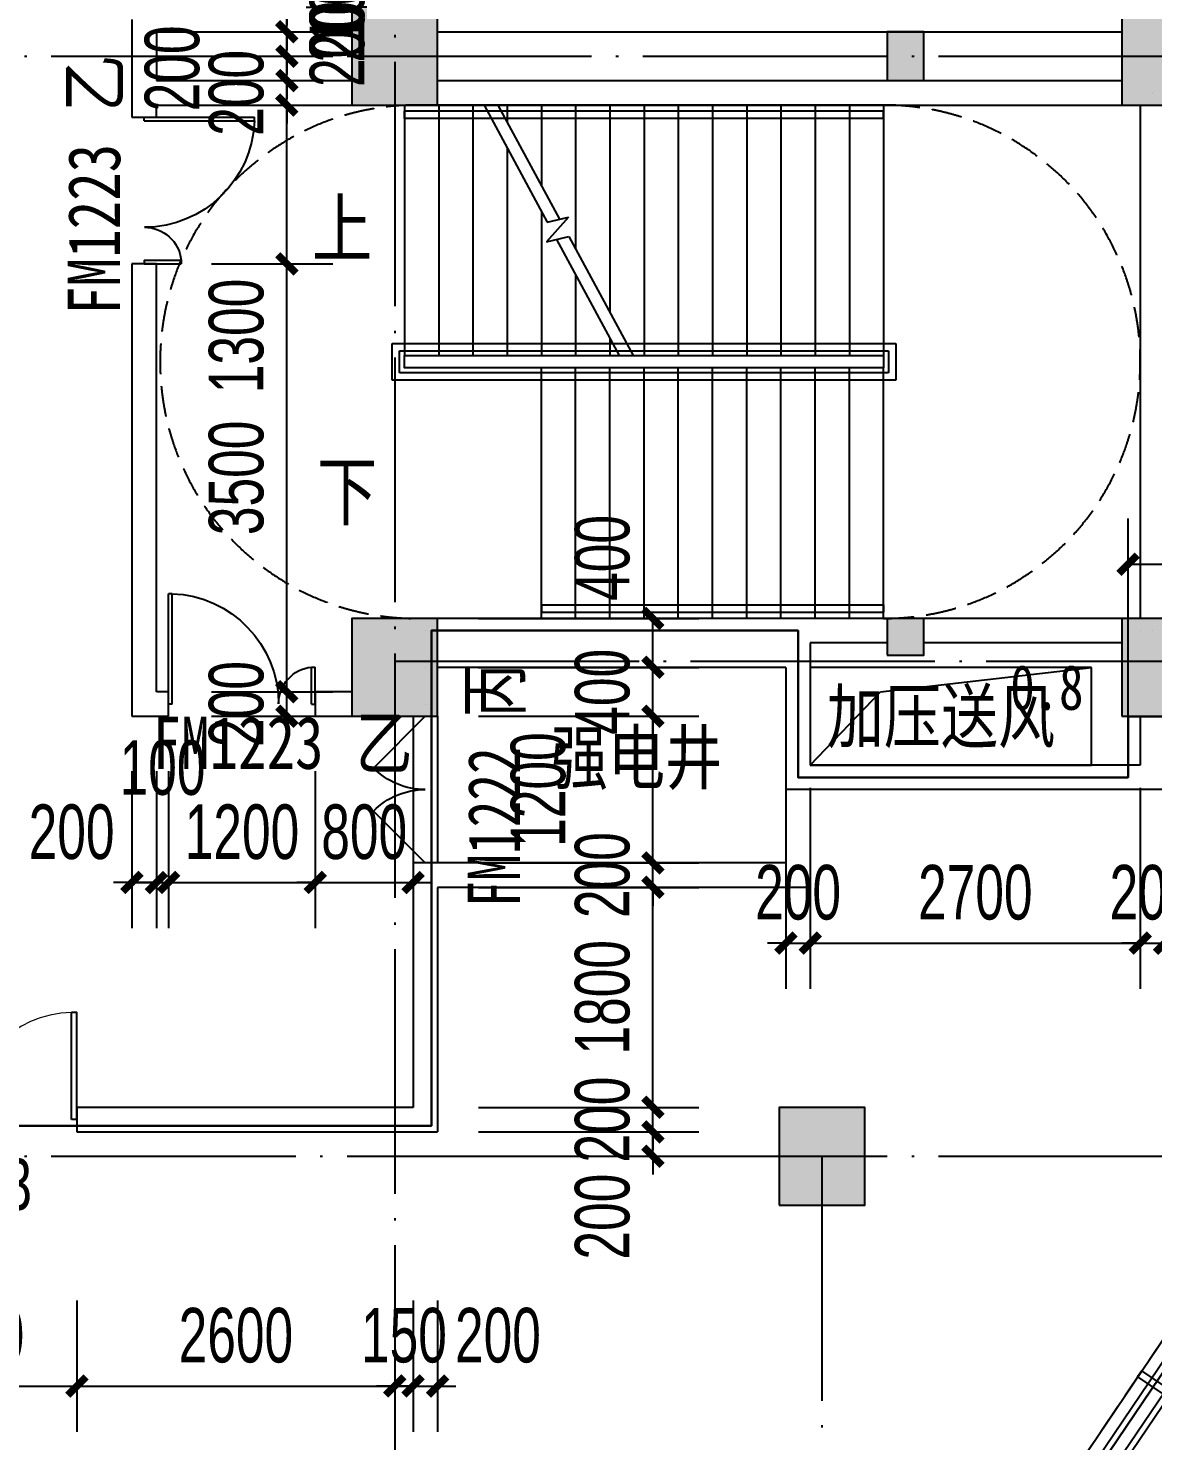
# Model space of a CAD drawing. Extents: x -409435 to 356702, y -107829 to 330904.
# Drawn here: x 106601 to 115802, y 94472 to 106029 of the extents above; entities that cross this region are included whole.
import ezdxf
from ezdxf.xclip import XClip

# ---------------------------------------------------------------- set-up
doc = ezdxf.new("R2010")
doc.units = 0
doc.header["$LTSCALE"] = 1000
doc.header["$MEASUREMENT"] = 0
doc.header["$XCLIPFRAME"] = 0
for name, pattern in [('104-14# 核心筒$0$DASH', [0.35, 0.25, -0.1]), ('104-14# 核心筒$0$DOTE', [2.42, 2, -0.2, 0.02, -0.2]), ('X-104 14#平面$0$$0$DASH', [0.35, 0.25, -0.1])]:
    doc.linetypes.add(name, pattern=pattern)
for name, color, linetype in [('01-标注_尺寸', 124, 'Continuous'), ('104-14# 核心筒$0$01-标注_符号', 200, 'Continuous'), ('104-14# 核心筒$0$02-TEXT_标注', 130, 'Continuous'), ('104-14# 核心筒$0$A-E_栏杆', 232, 'Continuous'), ('104-14# 核心筒$0$A-E_电梯', 171, 'Continuous'), ('104-14# 核心筒$0$A_AXIS-轴线', 36, '104-14# 核心筒$0$DOTE'), ('104-14# 核心筒$0$A_STR-砌块墙', 121, 'Continuous'), ('104-14# 核心筒$0$A_STR-砼柱', 51, 'Continuous'), ('104-14# 核心筒$0$DOOR_FIRE', 220, 'Continuous'), ('104-14# 核心筒$0$DOOR_FIRE_TEXT', 7, 'Continuous'), ('104-14# 核心筒$0$DUCT-新风管立管', 3, 'Continuous'), ('104-14# 核心筒$0$DUCT-新风管端线', 2, 'Continuous'), ('14#楼幕墙$0$A-C_玻璃幕墙', 140, 'Continuous'), ('PUB_HATCH', 8, 'Continuous'), ('X-104 14#平面$0$02-TEXT_标注', 130, 'Continuous'), ('X-104 14#平面$0$02-TEXT_门窗', 151, 'Continuous'), ('X-104 14#平面$0$A-C_玻璃幕墙', 140, 'Continuous'), ('X-104 14#平面$0$A-C_门', 150, 'Continuous'), ('X-104 14#平面$0$A-TECH_结构', 21, 'Continuous'), ('X-104 14#平面$0$A_STR-砌块墙', 121, 'Continuous'), ('X-104 14#平面$0$DOOR_FIRE', 220, 'Continuous'), ('X-104 14#平面$0$DOOR_FIRE_TEXT', 7, 'Continuous')]:
    doc.layers.add(name, color=color, linetype=linetype)
doc.layers.add('104-14# 核心筒$0$04-不打印_辅助线', color=165, linetype='Continuous', plot=False)
doc.layers.add('X-104 14#平面$0$000套内', color=226, linetype='Continuous', lineweight=30, plot=False)
doc.styles.add('104-14# 核心筒$0$_TCH_DIM', font='ros.shx', dxfattribs={"bigfont": 'jd.shx'})
doc.styles.add('104-14# 核心筒$0$_TCH_SPACE', font='STXIHEI_0.TTF', dxfattribs={"width": 0.8, "height": 5})
doc.styles.add('104-14# 核心筒$0$_TCH_WINDOW', font='STXIHEI_0.TTF', dxfattribs={"width": 0.8, "height": 3.5})
doc.styles.add('104-14# 核心筒$0$Standard', font='STXIHEI_0.TTF', dxfattribs={"width": 0.8})
doc.styles.add('_TCH_DIM_T3', font='ros.shx', dxfattribs={"width": 0.705882, "bigfont": 'jd.shx'})
doc.styles.add('X-104 14#平面$0$_TCH_WINDOW', font='STXIHEI_0.TTF', dxfattribs={"width": 0.75, "height": 3.5})
doc.styles.add('X-104 14#平面$0$Standard', font='STXIHEI_0.TTF', dxfattribs={"width": 0.8})
doc.dimstyles.new('_TCH_ARCH&&150', dxfattribs={"dimtxt": 446.25, "dimasz": 150, "dimexe": 375, "dimexo": 450, "dimgap": 189.375, "dimtad": 1, "dimdec": 0, "dimzin": 0, "dimdsep": 46, "dimtxsty": '_TCH_DIM_T3', "dimblk": 'ARCHTICK', "dimcen": 0.09, "dimclrt": 7, "dimazin": 2, "dimtfac": 1, "dimtdec": 0, "dimtix": 1, "dimtmove": 2, "dimatfit": 3, "dimfxl": 0, "dimtolj": 1, "dimtzin": 0, "dimarcsym": 0})

# ---------------------------------------------------------------- blocks, each defined once
blk = doc.blocks.new('14#楼幕墙$0$A$C103B1A8E')
blk.add_lwpolyline([(0, 0), (60, 0), (60, 600), (0, 600)], close=True)
blk = doc.blocks.new('14#楼幕墙$0$A$C09283E46')
at = {"rotation": 53.45189736508175}
blk.add_blockref('14#楼幕墙$0$A$C103B1A8E', (75866, 3462), dxfattribs=at)
blk = doc.blocks.new('14#楼幕墙')
at = {"layer": '14#楼幕墙$0$A-C_玻璃幕墙'}
for p, q in [((109037, 84720), (119215, 99782)), ((109062, 84668), (119297, 99814)), ((108911, 84979), (118802, 99617)), ((108961, 84876), (118967, 99683))]:
    blk.add_line(p, q, dxfattribs=at)
at = {"layer": '14#楼幕墙$0$A-C_玻璃幕墙', "rotation": 2.499999999999448}
blk.add_blockref('14#楼幕墙$0$A$C09283E46', (40532, 87891), dxfattribs=at)
blk = doc.blocks.new('104-14# 核心筒$0$$DorLib2D$00000225')
at = {"color": 0}
for p, q in [((0.475, -0.0014), (0.475, 0.7521)), ((0.475, 0.7521), (0.5, 0.7521)), ((0.5, -0.0014), (0.5, 0.7521)), ((-0.5, 0), (-0.5, 0.252)), ((-0.475, 0.252), (-0.5, 0.252)), ((-0.475, 0), (-0.475, 0.252)), ((-0.475, 0), (-0.5, 0)), ((0.475, -0.0014), (0.5, -0.0014))]:
    blk.add_line(p, q, dxfattribs=at)
for centre, radius, start, end in [((0.5046, -0.0019), 0.7546, 92.24927, 179.72377), ((-0.5008, 0.0026), 0.2508, 359.78987, 84.09744)]:
    blk.add_arc(centre, radius, start, end, dxfattribs=at)
blk = doc.blocks.new('_FZH')
blk.add_lwpolyline([(-0.5, -0.5), (0.5, -0.5), (0.5, 0.5), (-0.5, 0.5)], close=True)
at = {"layer": 'PUB_HATCH'}
blk.add_solid([(-0.5, -0.5), (0.5, -0.5), (-0.5, 0.5), (0.5, 0.5)], dxfattribs=at)
blk = doc.blocks.new('104-14# 核心筒')
blk.add_lwpolyline([(113700, 105400), (109780, 105400)])
at = {"layer": '104-14# 核心筒$0$01-标注_符号'}
for points in [[(109540, 104375, 0, 0, 0), (110350, 104375, 120, 0, 0), (110800, 104375, 0, 0, 0)], [(109540, 102225, 0, 0, 0), (114650, 102225, 0, 0, 0), (114650, 104375, 0, 0, 0), (111530, 104375, 120, 0, 0), (111080, 104375, 0, 0, 0)]]:
    blk.add_lwpolyline(points, format="xyseb", dxfattribs=at)
at = {"layer": '104-14# 核心筒$0$04-不打印_辅助线', "linetype": '104-14# 核心筒$0$DASH'}
for centre, start, end in [((109780, 103300), 90, 270), ((113600, 103300), 270, 90)]:
    blk.add_arc(centre, 2100, start, end, dxfattribs=at)
at = {"layer": '104-14# 核心筒$0$A-E_栏杆'}
for p, q in [((113600, 105350), (109680, 105350)), ((109680, 105290), (109680, 105350)), ((113600, 105290), (109680, 105290)), ((113600, 105290), (113600, 105350)), ((109580, 103150), (109580, 103450)), ((109580, 103450), (113700, 103450)), ((113700, 103450), (113700, 103150)), ((109640, 103210), (109640, 103390)), ((109640, 103390), (113640, 103390)), ((113640, 103390), (113640, 103210)), ((113640, 103210), (109640, 103210)), ((113700, 103150), (109580, 103150)), ((110800, 101310), (113600, 101310)), ((110800, 101310), (110800, 101250)), ((110800, 101250), (113600, 101250)), ((113600, 101310), (113600, 101250))]:
    blk.add_line(p, q, dxfattribs=at)
at = {"layer": '104-14# 核心筒$0$A-E_电梯'}
for p, q in [((109680, 105400), (109680, 103350)), ((109950, 105400), (110330.2, 105400)), ((109960, 105400), (109960, 103350)), ((110240, 105400), (110240, 103350)), ((110330.2, 105400), (110847, 104442.1)), ((110443.8, 105400), (113600, 105400)), ((110443.8, 105400), (110947.7, 104466)), ((110520, 105400), (110520, 105258.8)), ((110800, 105400), (110800, 104739.8)), ((111080, 105400), (111080, 104220.8)), ((111360, 105400), (111360, 103701.8)), ((111640, 105400), (111640, 103350)), ((111920, 105400), (111920, 103350)), ((112200, 105400), (112200, 103350)), ((112480, 105400), (112480, 103350)), ((112760, 105400), (112760, 103350)), ((113040, 105400), (113040, 103350)), ((113320, 105400), (113320, 103350)), ((113600, 105400), (113600, 103350)), ((110520, 105048.2), (110520, 103350)), ((110800, 104529.2), (110800, 103350)), ((111020.6, 104483.3), (110841.8, 104282.3)), ((110847, 104442.1), (111020.6, 104483.3)), ((110841.8, 104282.3), (111023.5, 104325.4)), ((110922.8, 104301.5), (111436.2, 103350)), ((111023.5, 104325.4), (111549.8, 103350)), ((111080, 104010.2), (111080, 103350)), ((111360, 103491.2), (111360, 103350)), ((109680, 103350), (111436.2, 103350)), ((111549.8, 103350), (113600, 103350)), ((113600, 103250), (110800, 103250)), ((110800, 101200), (110800, 103250)), ((111080, 101200), (111080, 103250)), ((111360, 101200), (111360, 103250)), ((111640, 101200), (111640, 103250)), ((111920, 101200), (111920, 103250)), ((112200, 101200), (112200, 103250)), ((112480, 101200), (112480, 103250)), ((112760, 101200), (112760, 103250)), ((113040, 101200), (113040, 103250)), ((113320, 101200), (113320, 103250)), ((113600, 101200), (113600, 103250)), ((113600, 101200), (110800, 101200))]:
    blk.add_line(p, q, dxfattribs=at)
blk.add_lwpolyline([(113600, 103250), (109680, 103250), (109680, 103350), (113600, 103350)], close=True, dxfattribs=at)
at = {"layer": '104-14# 核心筒$0$A_AXIS-轴线'}
for p, q in [((109600, 139633.6), (109600, 80554.9)), ((-9370.1, 105800), (120259.9, 105800)), ((109600, 100850), (120259.9, 100850)), ((-9370.1, 96800), (120259.9, 96800)), ((113095, 96800), (113095, 80554.9))]:
    blk.add_line(p, q, dxfattribs=at)
at = {"layer": '104-14# 核心筒$0$A_STR-砌块墙'}
for p, q in [((107450, 106100), (107450, 105500)), ((107650, 106000), (107650, 105600)), ((107650, 106000), (109250, 106000)), ((109950, 106000), (115550, 106000)), ((115800, 105800), (115800, 105800)), ((107650, 105600), (109250, 105600)), ((109950, 105600), (115550, 105600)), ((107450, 105500), (107450, 105300)), ((107650, 105300), (107650, 105400)), ((107650, 105400), (109250, 105400)), ((109950, 105400), (115550, 105400)), ((115700, 105400), (115700, 101200)), ((115800, 105500), (115800, 105500)), ((107450, 105300), (107650, 105300)), ((107650, 104100), (107450, 104100)), ((107450, 104100), (107450, 100400)), ((107650, 100600), (107650, 104100)), ((112900, 101200), (109950, 101200)), ((113630, 101200), (112900, 101200)), ((115550, 101200), (113930, 101200)), ((109850, 101100), (109850, 101100)), ((115600, 101100), (115600, 101100)), ((115700, 101100), (115700, 101100)), ((115800, 101100), (115800, 101100)), ((113000, 101000), (113000, 100000)), ((113630, 101000), (113000, 101000)), ((115550, 101000), (113930, 101000)), ((109850, 100800), (109850, 100800)), ((112800, 100800), (109950, 100800)), ((112800, 100800), (112800, 99800)), ((107750, 100600), (107650, 100600)), ((107750, 100400), (107750, 100600)), ((109250, 100600), (108950, 100600)), ((108950, 100600), (108950, 100400)), ((109850, 100500), (109850, 100500)), ((107450, 100400), (107750, 100400)), ((108950, 100400), (109250, 100400)), ((115700, 100400), (115700, 100000)), ((115700, 100000), (113000, 100000)), ((115900, 99800), (112800, 99800))]:
    blk.add_line(p, q, dxfattribs=at)
at = {"layer": '104-14# 核心筒$0$DUCT-新风管立管'}
for p, q in [((115300, 100800), (113000, 100800)), ((113000, 100800), (113000, 100000)), ((115300, 100000), (115300, 100800)), ((113000, 100000), (115300, 100000))]:
    blk.add_line(p, q, dxfattribs=at)
at = {"layer": '104-14# 核心筒$0$DUCT-新风管端线'}
for p, q in [((113575, 100600), (115300, 100800)), ((113000, 100000), (113575, 100600))]:
    blk.add_line(p, q, dxfattribs=at)
at = {"layer": '104-14# 核心筒$0$A_STR-砼柱'}
for p, xscale, yscale, zscale in [((109600, 105800), 700, 800, 800), ((115900, 105800), 700, 800, 800), ((113780, 105800), 300, 400, 400), ((109600, 100800), 700, 800, 800), ((113780, 101050), 300, 300, 300), ((115900, 100800), 700, 800, 800), ((113095, 96800), 700, 800, 800)]:
    blk.add_blockref('_FZH', p, dxfattribs=dict(at, xscale=xscale, yscale=yscale, zscale=zscale))
at = {"layer": '104-14# 核心筒$0$DOOR_FIRE', "zscale": 200}
for p, xscale, yscale, rotation in [((107550, 104700), -1200, 1200, 270.0000000000008), ((108350, 100500), 1200, -1200, 179.9999999996353)]:
    blk.add_blockref('104-14# 核心筒$0$$DorLib2D$00000225', p, dxfattribs=dict(at, xscale=xscale, yscale=yscale, rotation=rotation))
at = {"layer": '104-14# 核心筒$0$02-TEXT_标注', "style": '104-14# 核心筒$0$_TCH_DIM'}
for s, p in [('上', (108922.6, 104112.5)), ('下', (108963.3, 101962.5))]:
    blk.add_text(s, height=520.9, dxfattribs=at).set_placement(p)
at = {"layer": '104-14# 核心筒$0$02-TEXT_标注', "style": '104-14# 核心筒$0$Standard', "width": 0.8}
blk.add_text('加压送风', height=428.14, dxfattribs=at).set_placement((113134.3, 100185.2))
at = {"layer": '104-14# 核心筒$0$04-不打印_辅助线', "style": '104-14# 核心筒$0$_TCH_SPACE', "width": 0.8}
blk.add_text('0.8', height=366.98, dxfattribs=at).set_placement((114635.9, 100452.5))
at = {"layer": '104-14# 核心筒$0$DOOR_FIRE_TEXT', "style": '104-14# 核心筒$0$_TCH_WINDOW', "width": 0.8}
for s, height, rotation, p in [('乙', 428.1, 90, (107353.2, 105344.7)), ('FM1223', 428.14, 90, (107353.2, 103684.8)), ('FM1223', 428.14, 360, (107618.8, 99969.2)), ('乙', 428.1, 360, (109278.6, 99969.2))]:
    blk.add_text(s, height=height, rotation=rotation, dxfattribs=at).set_placement(p)
blk = doc.blocks.new('X-104 14#平面$0$$DorLib2D$00000002')
for p, q in [((-0.5, 0), (-0.5, 0.4875)), ((-0.475, 0.4875), (-0.5, 0.4875)), ((-0.475, 0), (-0.475, 0.4875)), ((0.475, 0), (0.475, 0.4875)), ((0.475, 0.4875), (0.5, 0.4875)), ((0.5, 0), (0.5, 0.4875)), ((-0.5, 0), (-0.475, 0)), ((0.5, 0), (0.475, 0))]:
    blk.add_line(p, q)
at = {"lineweight": 13}
for centre, start, end in [((-0.4875, 0), 0, 88.53072), ((0.4875, 0), 91.46928, 180)]:
    blk.add_arc(centre, 0.4875, start, end, dxfattribs=at)
blk = doc.blocks.new('X-104 14#平面$0$$DorLib2D$00000116')
at = {"color": 0}
for p, q in [((-0.5, 0), (-0.1464, 0.3536)), ((0.5, 0), (0.1464, 0.3536))]:
    blk.add_line(p, q, dxfattribs=at)
for centre, start, end in [((-0.5, 0), 0, 45), ((0.5, 0), 135, 180)]:
    blk.add_arc(centre, 0.5, start, end, dxfattribs=at)
blk = doc.blocks.new('X-104 14#平面')
at = {"layer": 'X-104 14#平面$0$000套内'}
for points in [[(117398.5, 100083.4), (117398.5, 100083.4), (119049.6, 99715.9), (108986.5, 84823.7), (83829.7, 86604), (77400, 86272.2)], [(77400, 110450), (86700, 110450), (86700, 109200), (86650, 109200), (86650, 107300), (84300, 107300), (84300, 96900), (92650, 96900), (92650, 97050), (109900, 97050), (109900, 101100), (112900, 101100), (112900, 99900), (115600, 99900), (115600, 100394.2), (116300, 100400), (116300, 101100), (117364.2, 101100), (117398.5, 100083.4)]]:
    blk.add_lwpolyline(points, dxfattribs=at)
at = {"layer": 'X-104 14#平面$0$A-C_玻璃幕墙'}
blk.add_lwpolyline([(109062.3, 84667.9), (119297.3, 99814.5), (117562.9, 100200.5), (120741.8, 127894.6), (99426.9, 133825), (92631.2, 109400), (86987.2, 109400), (86987.2, 110600), (8392.2, 110600), (5688.7, 97881.2), (-2733.6, 99671.4), (-6009.8, 84258.3), (40178.1, 86274.9), (39845.1, 84183.6), (83845.6, 86452.5)], close=True, dxfattribs=at)
at = {"layer": 'X-104 14#平面$0$A-TECH_结构', "linetype": 'X-104 14#平面$0$$0$DASH'}
blk.add_lwpolyline([(120414.6, 127674.3), (99635.5, 133455.6), (96317.6, 121532.1), (85624.2, 124507.3), (87140.3, 129956.4), (83582.3, 130946.3), (66456.4, 115400), (609.3, 115400), (8.3, 112572.3), (4214.3, 111678.3), (1409.8, 98484.1), (-2502.5, 99315.7), (-5635.8, 84574.9), (40532.1, 86590.6), (40199.6, 84502.3), (83848.5, 86753.1), (108910.7, 84979.4), (118802, 99617.3), (117234.1, 99966.3)], close=True, dxfattribs=at)
at = {"layer": 'X-104 14#平面$0$A_STR-砌块墙'}
for p, q in [((109750, 100400), (109950, 100400)), ((112800, 99800), (112800, 99200)), ((113000, 99800), (112800, 99800)), ((113000, 99800), (113000, 99000)), ((109950, 99200), (109750, 99200)), ((109750, 99200), (109750, 99100)), ((112800, 99200), (109950, 99200)), ((109750, 99100), (109750, 97200)), ((113000, 99000), (109950, 99000)), ((109950, 99000), (109950, 97000)), ((109750, 97200), (107000, 97200)), ((107000, 97200), (107000, 97000)), ((107000, 97000), (109950, 97000))]:
    blk.add_line(p, q, dxfattribs=at)
at = {"layer": 'X-104 14#平面$0$DOOR_FIRE'}
for p, q in [((109750, 100400), (109750, 99200)), ((109950, 100400), (109950, 99200))]:
    blk.add_line(p, q, dxfattribs=at)
ref = blk.add_blockref('104-14# 核心筒', (0, 0))
XClip(ref).set_block_clipping_path([(-38664.3623821461, -25500), (139216.5485069363, 330900)])
blk.add_blockref('14#楼幕墙', (0, 0))
at = {"layer": 'X-104 14#平面$0$A-C_门'}
ref = blk.add_blockref('X-104 14#平面$0$$DorLib2D$00000002', (106100, 97100), dxfattribs=dict(at, xscale=1800, yscale=1800, zscale=200, rotation=359.9999999999989))
ref.add_attrib('A', 'BM1823', (105330.1, 96362.5), dxfattribs={"layer": 'X-104 14#平面$0$02-TEXT_门窗', "height": 428.14, "style": 'X-104 14#平面$0$_TCH_WINDOW', "width": 0.75})
at = {"layer": 'X-104 14#平面$0$DOOR_FIRE', "xscale": 1200, "yscale": -1200, "zscale": 200, "rotation": 270.0000000000013}
blk.add_blockref('X-104 14#平面$0$$DorLib2D$00000116', (109850, 99800), dxfattribs=at)
at = {"layer": 'X-104 14#平面$0$02-TEXT_标注', "style": 'X-104 14#平面$0$Standard', "width": 0.8}
blk.add_text('强电井', height=428.14, dxfattribs=at).set_placement((110877.2, 99848.9))
at = {"layer": 'X-104 14#平面$0$DOOR_FIRE_TEXT', "style": 'X-104 14#平面$0$_TCH_WINDOW', "width": 0.75}
for s, height, p in [('丙', 428.1, (110625, 100391.7)), ('FM1222', 428.14, (110625, 98835.6))]:
    blk.add_text(s, height=height, rotation=90, dxfattribs=at).set_placement(p)
blk = doc.blocks.new('_ArchTick')
at = {"color": 0, "linetype": 'ByBlock', "const_width": 0.4}
blk.add_lwpolyline([(-0.5, -0.5), (0.5, 0.5)], dxfattribs=at)
blk = doc.blocks.new('*D1248')
at = {"layer": '01-标注_尺寸', "color": 0, "lineweight": -2, "transparency": 16777216}
for p, q in [((105200, 95619), (105200, 94545)), ((107000, 95619), (107000, 94545)), ((105200, 94920), (107000, 94920))]:
    blk.add_line(p, q, dxfattribs=at)
at = {"layer": 'Defpoints', "color": 0, "transparency": 16777216}
for p in [(105200, 96069), (107000, 96069), (107000, 94920)]:
    blk.add_point(p, dxfattribs=at)
at = {"layer": '01-标注_尺寸', "color": 0, "lineweight": -2, "transparency": 16777216, "xscale": 150, "yscale": 150, "zscale": 150, "rotation": 180}
blk.add_blockref('_ArchTick', (105200, 94920), dxfattribs=at)
at = {"layer": '01-标注_尺寸', "color": 0, "lineweight": -2, "transparency": 16777216, "xscale": 150, "yscale": 150, "zscale": 150}
blk.add_blockref('_ArchTick', (107000, 94920), dxfattribs=at)
at = {"layer": '01-标注_尺寸', "color": 7, "transparency": 16777216, "insert": (106100, 95333), "char_height": 446.2, "attachment_point": 5, "style": '_TCH_DIM_T3'}
blk.add_mtext('\\A1;1800', dxfattribs=at)
blk = doc.blocks.new('*D1249')
at = {"layer": '01-标注_尺寸', "color": 0, "lineweight": -2, "transparency": 16777216}
for p, q in [((107000, 95619), (107000, 94545)), ((109600, 95619), (109600, 94545)), ((107000, 94920), (109600, 94920))]:
    blk.add_line(p, q, dxfattribs=at)
at = {"layer": 'Defpoints', "color": 0, "transparency": 16777216}
for p in [(107000, 96069), (109600, 96069), (109600, 94920)]:
    blk.add_point(p, dxfattribs=at)
at = {"layer": '01-标注_尺寸', "color": 0, "lineweight": -2, "transparency": 16777216, "xscale": 150, "yscale": 150, "zscale": 150, "rotation": 180}
blk.add_blockref('_ArchTick', (107000, 94920), dxfattribs=at)
at = {"layer": '01-标注_尺寸', "color": 0, "lineweight": -2, "transparency": 16777216, "xscale": 150, "yscale": 150, "zscale": 150}
blk.add_blockref('_ArchTick', (109600, 94920), dxfattribs=at)
at = {"layer": '01-标注_尺寸', "color": 7, "transparency": 16777216, "insert": (108300, 95333), "char_height": 446.2, "attachment_point": 5, "style": '_TCH_DIM_T3'}
blk.add_mtext('\\A1;2600', dxfattribs=at)
blk = doc.blocks.new('*D1250')
at = {"layer": '01-标注_尺寸', "color": 0, "lineweight": -2, "transparency": 16777216}
for p, q in [((109600, 95619), (109600, 94545)), ((109750, 95619), (109750, 94545)), ((109600, 94920), (109450, 94920)), ((109600, 94920), (109750, 94920)), ((109750, 94920), (109900, 94920))]:
    blk.add_line(p, q, dxfattribs=at)
at = {"layer": 'Defpoints', "color": 0, "transparency": 16777216}
for p in [(109600, 96069), (109750, 96069), (109750, 94920)]:
    blk.add_point(p, dxfattribs=at)
at = {"layer": '01-标注_尺寸', "color": 0, "lineweight": -2, "transparency": 16777216, "xscale": 150, "yscale": 150, "zscale": 150}
blk.add_blockref('_ArchTick', (109600, 94920), dxfattribs=at)
at = {"layer": '01-标注_尺寸', "color": 0, "lineweight": -2, "transparency": 16777216, "xscale": 150, "yscale": 150, "zscale": 150, "rotation": 180}
blk.add_blockref('_ArchTick', (109750, 94920), dxfattribs=at)
at = {"layer": '01-标注_尺寸', "color": 7, "transparency": 16777216, "insert": (109675, 95333), "char_height": 446.2, "attachment_point": 5, "style": '_TCH_DIM_T3'}
blk.add_mtext('\\A1;150', dxfattribs=at)
blk = doc.blocks.new('*D1251')
at = {"layer": '01-标注_尺寸', "color": 0, "lineweight": -2, "transparency": 16777216}
for p, q in [((109750, 95619), (109750, 94545)), ((109950, 95619), (109950, 94545)), ((109750, 94920), (109600, 94920)), ((109750, 94920), (109950, 94920)), ((109950, 94920), (110100, 94920))]:
    blk.add_line(p, q, dxfattribs=at)
at = {"layer": 'Defpoints', "color": 0, "transparency": 16777216}
for p in [(109750, 96069), (109950, 96069), (109950, 94920)]:
    blk.add_point(p, dxfattribs=at)
at = {"layer": '01-标注_尺寸', "color": 0, "lineweight": -2, "transparency": 16777216, "xscale": 150, "yscale": 150, "zscale": 150}
blk.add_blockref('_ArchTick', (109750, 94920), dxfattribs=at)
at = {"layer": '01-标注_尺寸', "color": 0, "lineweight": -2, "transparency": 16777216, "xscale": 150, "yscale": 150, "zscale": 150, "rotation": 180}
blk.add_blockref('_ArchTick', (109950, 94920), dxfattribs=at)
at = {"layer": '01-标注_尺寸', "color": 7, "transparency": 16777216, "insert": (110444, 95333), "char_height": 446.2, "attachment_point": 5, "style": '_TCH_DIM_T3'}
blk.add_mtext('\\A1;200', dxfattribs=at)
blk = doc.blocks.new('*D1252')
at = {"layer": '01-标注_尺寸', "color": 0, "lineweight": -2, "transparency": 16777216}
for p, q in [((110285, 101200), (112087, 101200)), ((111712, 100800), (111712, 101200)), ((110285, 100800), (112087, 100800))]:
    blk.add_line(p, q, dxfattribs=at)
at = {"layer": 'Defpoints', "color": 0, "transparency": 16777216}
for p in [(109835, 101200), (111712, 101200), (109835, 100800)]:
    blk.add_point(p, dxfattribs=at)
at = {"layer": '01-标注_尺寸', "color": 0, "lineweight": -2, "transparency": 16777216, "xscale": 150, "yscale": 150, "zscale": 150}
for p, rotation in [((111712, 101200), 90), ((111712, 100800), 270)]:
    blk.add_blockref('_ArchTick', p, dxfattribs=dict(at, rotation=rotation))
at = {"layer": '01-标注_尺寸', "color": 7, "transparency": 16777216, "insert": (111300, 101695), "char_height": 446.2, "attachment_point": 5, "rotation": 90, "style": '_TCH_DIM_T3'}
blk.add_mtext('\\A1;400', dxfattribs=at)
blk = doc.blocks.new('*D1253')
at = {"layer": '01-标注_尺寸', "color": 0, "lineweight": -2, "transparency": 16777216}
for p, q in [((111712, 100800), (111712, 100950)), ((110285, 100800), (112087, 100800)), ((111712, 100400), (111712, 100800)), ((110285, 100400), (112087, 100400)), ((111712, 100400), (111712, 100250))]:
    blk.add_line(p, q, dxfattribs=at)
at = {"layer": 'Defpoints', "color": 0, "transparency": 16777216}
for p in [(109835, 100800), (111712, 100800), (109835, 100400)]:
    blk.add_point(p, dxfattribs=at)
at = {"layer": '01-标注_尺寸', "color": 0, "lineweight": -2, "transparency": 16777216, "xscale": 150, "yscale": 150, "zscale": 150}
for p, rotation in [((111712, 100800), 270), ((111712, 100400), 90)]:
    blk.add_blockref('_ArchTick', p, dxfattribs=dict(at, rotation=rotation))
at = {"layer": '01-标注_尺寸', "color": 7, "transparency": 16777216, "insert": (111300, 100600), "char_height": 446.2, "attachment_point": 5, "rotation": 90, "style": '_TCH_DIM_T3'}
blk.add_mtext('\\A1;400', dxfattribs=at)
blk = doc.blocks.new('*D1254')
at = {"layer": '01-标注_尺寸', "color": 0, "lineweight": -2, "transparency": 16777216}
for p, q in [((110285, 100400), (112087, 100400)), ((111712, 99200), (111712, 100400)), ((110285, 99200), (112087, 99200))]:
    blk.add_line(p, q, dxfattribs=at)
at = {"layer": 'Defpoints', "color": 0, "transparency": 16777216}
for p in [(109835, 100400), (111712, 100400), (109835, 99200)]:
    blk.add_point(p, dxfattribs=at)
at = {"layer": '01-标注_尺寸', "color": 0, "lineweight": -2, "transparency": 16777216, "xscale": 150, "yscale": 150, "zscale": 150}
for p, rotation in [((111712, 100400), 90), ((111712, 99200), 270)]:
    blk.add_blockref('_ArchTick', p, dxfattribs=dict(at, rotation=rotation))
at = {"layer": '01-标注_尺寸', "color": 7, "transparency": 16777216, "insert": (110775, 99800), "char_height": 446.2, "attachment_point": 5, "rotation": 90, "style": '_TCH_DIM_T3'}
blk.add_mtext('\\A1;1200', dxfattribs=at)
blk = doc.blocks.new('*D1255')
at = {"layer": '01-标注_尺寸', "color": 0, "lineweight": -2, "transparency": 16777216}
for p, q in [((111712, 99200), (111712, 99350)), ((110285, 99200), (112087, 99200)), ((111712, 99000), (111712, 99200)), ((110285, 99000), (112087, 99000)), ((111712, 99000), (111712, 98850))]:
    blk.add_line(p, q, dxfattribs=at)
at = {"layer": 'Defpoints', "color": 0, "transparency": 16777216}
for p in [(109835, 99200), (111712, 99200), (109835, 99000)]:
    blk.add_point(p, dxfattribs=at)
at = {"layer": '01-标注_尺寸', "color": 0, "lineweight": -2, "transparency": 16777216, "xscale": 150, "yscale": 150, "zscale": 150}
for p, rotation in [((111712, 99200), 270), ((111712, 99000), 90)]:
    blk.add_blockref('_ArchTick', p, dxfattribs=dict(at, rotation=rotation))
at = {"layer": '01-标注_尺寸', "color": 7, "transparency": 16777216, "insert": (111300, 99100), "char_height": 446.2, "attachment_point": 5, "rotation": 90, "style": '_TCH_DIM_T3'}
blk.add_mtext('\\A1;200', dxfattribs=at)
blk = doc.blocks.new('*D1256')
at = {"layer": '01-标注_尺寸', "color": 0, "lineweight": -2, "transparency": 16777216}
for p, q in [((110285, 99000), (112087, 99000)), ((111712, 97200), (111712, 99000)), ((110285, 97200), (112087, 97200))]:
    blk.add_line(p, q, dxfattribs=at)
at = {"layer": 'Defpoints', "color": 0, "transparency": 16777216}
for p in [(109835, 99000), (111712, 99000), (109835, 97200)]:
    blk.add_point(p, dxfattribs=at)
at = {"layer": '01-标注_尺寸', "color": 0, "lineweight": -2, "transparency": 16777216, "xscale": 150, "yscale": 150, "zscale": 150}
for p, rotation in [((111712, 99000), 90), ((111712, 97200), 270)]:
    blk.add_blockref('_ArchTick', p, dxfattribs=dict(at, rotation=rotation))
at = {"layer": '01-标注_尺寸', "color": 7, "transparency": 16777216, "insert": (111300, 98100), "char_height": 446.2, "attachment_point": 5, "rotation": 90, "style": '_TCH_DIM_T3'}
blk.add_mtext('\\A1;1800', dxfattribs=at)
blk = doc.blocks.new('*D1257')
at = {"layer": '01-标注_尺寸', "color": 0, "lineweight": -2, "transparency": 16777216}
for p, q in [((111712, 97200), (111712, 97350)), ((110285, 97200), (112087, 97200)), ((111712, 97000), (111712, 97200)), ((110285, 97000), (112087, 97000)), ((111712, 97000), (111712, 96850))]:
    blk.add_line(p, q, dxfattribs=at)
at = {"layer": 'Defpoints', "color": 0, "transparency": 16777216}
for p in [(109835, 97200), (111712, 97200), (109835, 97000)]:
    blk.add_point(p, dxfattribs=at)
at = {"layer": '01-标注_尺寸', "color": 0, "lineweight": -2, "transparency": 16777216, "xscale": 150, "yscale": 150, "zscale": 150}
for p, rotation in [((111712, 97200), 270), ((111712, 97000), 90)]:
    blk.add_blockref('_ArchTick', p, dxfattribs=dict(at, rotation=rotation))
at = {"layer": '01-标注_尺寸', "color": 7, "transparency": 16777216, "insert": (111300, 97100), "char_height": 446.2, "attachment_point": 5, "rotation": 90, "style": '_TCH_DIM_T3'}
blk.add_mtext('\\A1;200', dxfattribs=at)
blk = doc.blocks.new('*D1258')
at = {"layer": '01-标注_尺寸', "color": 0, "lineweight": -2, "transparency": 16777216}
for p, q in [((111712, 97000), (111712, 97150)), ((110285, 97000), (112087, 97000)), ((111712, 96800), (111712, 97000)), ((110285, 96800), (112087, 96800)), ((111712, 96800), (111712, 96650))]:
    blk.add_line(p, q, dxfattribs=at)
at = {"layer": 'Defpoints', "color": 0, "transparency": 16777216}
for p in [(109835, 97000), (111712, 97000), (109835, 96800)]:
    blk.add_point(p, dxfattribs=at)
at = {"layer": '01-标注_尺寸', "color": 0, "lineweight": -2, "transparency": 16777216, "xscale": 150, "yscale": 150, "zscale": 150}
for p, rotation in [((111712, 97000), 270), ((111712, 96800), 90)]:
    blk.add_blockref('_ArchTick', p, dxfattribs=dict(at, rotation=rotation))
at = {"layer": '01-标注_尺寸', "color": 7, "transparency": 16777216, "insert": (111300, 96306), "char_height": 446.2, "attachment_point": 5, "rotation": 90, "style": '_TCH_DIM_T3'}
blk.add_mtext('\\A1;200', dxfattribs=at)
blk = doc.blocks.new('*D1260')
at = {"layer": '01-标注_尺寸', "color": 0, "lineweight": -2, "transparency": 16777216}
for p, q in [((115700, 99814), (115700, 98169)), ((115900, 99814), (115900, 98169)), ((115700, 98544), (115550, 98544)), ((115700, 98544), (115900, 98544)), ((115900, 98544), (116050, 98544))]:
    blk.add_line(p, q, dxfattribs=at)
at = {"layer": 'Defpoints', "color": 0, "transparency": 16777216}
for p in [(115700, 100264), (115900, 100264), (115900, 98544)]:
    blk.add_point(p, dxfattribs=at)
at = {"layer": '01-标注_尺寸', "color": 0, "lineweight": -2, "transparency": 16777216, "xscale": 150, "yscale": 150, "zscale": 150}
blk.add_blockref('_ArchTick', (115700, 98544), dxfattribs=at)
at = {"layer": '01-标注_尺寸', "color": 0, "lineweight": -2, "transparency": 16777216, "xscale": 150, "yscale": 150, "zscale": 150, "rotation": 180}
blk.add_blockref('_ArchTick', (115900, 98544), dxfattribs=at)
at = {"layer": '01-标注_尺寸', "color": 7, "transparency": 16777216, "insert": (115800, 98957), "char_height": 446.2, "attachment_point": 5, "style": '_TCH_DIM_T3'}
blk.add_mtext('\\A1;200', dxfattribs=at)
blk = doc.blocks.new('*D1261')
at = {"layer": '01-标注_尺寸', "color": 0, "lineweight": -2, "transparency": 16777216}
for p, q in [((113000, 99814), (113000, 98169)), ((115700, 99814), (115700, 98169)), ((113000, 98544), (115700, 98544))]:
    blk.add_line(p, q, dxfattribs=at)
at = {"layer": 'Defpoints', "color": 0, "transparency": 16777216}
for p in [(113000, 100264), (115700, 100264), (115700, 98544)]:
    blk.add_point(p, dxfattribs=at)
at = {"layer": '01-标注_尺寸', "color": 0, "lineweight": -2, "transparency": 16777216, "xscale": 150, "yscale": 150, "zscale": 150, "rotation": 180}
blk.add_blockref('_ArchTick', (113000, 98544), dxfattribs=at)
at = {"layer": '01-标注_尺寸', "color": 0, "lineweight": -2, "transparency": 16777216, "xscale": 150, "yscale": 150, "zscale": 150}
blk.add_blockref('_ArchTick', (115700, 98544), dxfattribs=at)
at = {"layer": '01-标注_尺寸', "color": 7, "transparency": 16777216, "insert": (114350, 98957), "char_height": 446.2, "attachment_point": 5, "style": '_TCH_DIM_T3'}
blk.add_mtext('\\A1;2700', dxfattribs=at)
blk = doc.blocks.new('*D1262')
at = {"layer": '01-标注_尺寸', "color": 0, "lineweight": -2, "transparency": 16777216}
for p, q in [((112800, 99814), (112800, 98169)), ((113000, 99814), (113000, 98169)), ((112800, 98544), (112650, 98544)), ((112800, 98544), (113000, 98544)), ((113000, 98544), (113150, 98544))]:
    blk.add_line(p, q, dxfattribs=at)
at = {"layer": 'Defpoints', "color": 0, "transparency": 16777216}
for p in [(112800, 100264), (113000, 100264), (113000, 98544)]:
    blk.add_point(p, dxfattribs=at)
at = {"layer": '01-标注_尺寸', "color": 0, "lineweight": -2, "transparency": 16777216, "xscale": 150, "yscale": 150, "zscale": 150}
blk.add_blockref('_ArchTick', (112800, 98544), dxfattribs=at)
at = {"layer": '01-标注_尺寸', "color": 0, "lineweight": -2, "transparency": 16777216, "xscale": 150, "yscale": 150, "zscale": 150, "rotation": 180}
blk.add_blockref('_ArchTick', (113000, 98544), dxfattribs=at)
at = {"layer": '01-标注_尺寸', "color": 7, "transparency": 16777216, "insert": (112900, 98957), "char_height": 446.2, "attachment_point": 5, "style": '_TCH_DIM_T3'}
blk.add_mtext('\\A1;200', dxfattribs=at)
blk = doc.blocks.new('*D2248')
at = {"layer": '01-标注_尺寸', "color": 0, "lineweight": -2, "transparency": 16777216}
for p, q in [((108717, 100600), (108717, 100750)), ((108100, 100600), (109092, 100600)), ((108717, 100400), (108717, 100600)), ((108100, 100400), (109092, 100400)), ((108717, 100400), (108717, 100250))]:
    blk.add_line(p, q, dxfattribs=at)
at = {"layer": 'Defpoints', "color": 0, "transparency": 16777216}
for p in [(107650, 100600), (108717, 100600), (107650, 100400)]:
    blk.add_point(p, dxfattribs=at)
at = {"layer": '01-标注_尺寸', "color": 0, "lineweight": -2, "transparency": 16777216, "xscale": 150, "yscale": 150, "zscale": 150}
for p, rotation in [((108717, 100600), 270), ((108717, 100400), 90)]:
    blk.add_blockref('_ArchTick', p, dxfattribs=dict(at, rotation=rotation))
at = {"layer": '01-标注_尺寸', "color": 7, "transparency": 16777216, "insert": (108305, 100500), "char_height": 446.2, "attachment_point": 5, "rotation": 90, "style": '_TCH_DIM_T3'}
blk.add_mtext('\\A1;200', dxfattribs=at)
blk = doc.blocks.new('*D2249')
at = {"layer": '01-标注_尺寸', "color": 0, "lineweight": -2, "transparency": 16777216}
for p, q in [((108100, 104100), (109092, 104100)), ((108717, 100600), (108717, 104100)), ((108100, 100600), (109092, 100600))]:
    blk.add_line(p, q, dxfattribs=at)
at = {"layer": 'Defpoints', "color": 0, "transparency": 16777216}
for p in [(107650, 104100), (108717, 104100), (107650, 100600)]:
    blk.add_point(p, dxfattribs=at)
at = {"layer": '01-标注_尺寸', "color": 0, "lineweight": -2, "transparency": 16777216, "xscale": 150, "yscale": 150, "zscale": 150}
for p, rotation in [((108717, 104100), 90), ((108717, 100600), 270)]:
    blk.add_blockref('_ArchTick', p, dxfattribs=dict(at, rotation=rotation))
at = {"layer": '01-标注_尺寸', "color": 7, "transparency": 16777216, "insert": (108305, 102350), "char_height": 446.2, "attachment_point": 5, "rotation": 90, "style": '_TCH_DIM_T3'}
blk.add_mtext('\\A1;3500', dxfattribs=at)
blk = doc.blocks.new('*D2250')
at = {"layer": '01-标注_尺寸', "color": 0, "lineweight": -2, "transparency": 16777216}
for p, q in [((108100, 105400), (109092, 105400)), ((108717, 104100), (108717, 105400)), ((108100, 104100), (109092, 104100))]:
    blk.add_line(p, q, dxfattribs=at)
at = {"layer": 'Defpoints', "color": 0, "transparency": 16777216}
for p in [(107650, 105400), (108717, 105400), (107650, 104100)]:
    blk.add_point(p, dxfattribs=at)
at = {"layer": '01-标注_尺寸', "color": 0, "lineweight": -2, "transparency": 16777216, "xscale": 150, "yscale": 150, "zscale": 150}
for p, rotation in [((108717, 105400), 90), ((108717, 104100), 270)]:
    blk.add_blockref('_ArchTick', p, dxfattribs=dict(at, rotation=rotation))
at = {"layer": '01-标注_尺寸', "color": 7, "transparency": 16777216, "insert": (108305, 103511), "char_height": 446.2, "attachment_point": 5, "rotation": 90, "style": '_TCH_DIM_T3'}
blk.add_mtext('\\A1;1300', dxfattribs=at)
blk = doc.blocks.new('*D2251')
at = {"layer": '01-标注_尺寸', "color": 0, "lineweight": -2, "transparency": 16777216}
for p, q in [((108717, 105600), (108717, 105750)), ((108100, 105600), (109092, 105600)), ((108717, 105400), (108717, 105600)), ((108100, 105400), (109092, 105400)), ((108717, 105400), (108717, 105250))]:
    blk.add_line(p, q, dxfattribs=at)
at = {"layer": 'Defpoints', "color": 0, "transparency": 16777216}
for p in [(107650, 105600), (108717, 105600), (107650, 105400)]:
    blk.add_point(p, dxfattribs=at)
at = {"layer": '01-标注_尺寸', "color": 0, "lineweight": -2, "transparency": 16777216, "xscale": 150, "yscale": 150, "zscale": 150}
for p, rotation in [((108717, 105600), 270), ((108717, 105400), 90)]:
    blk.add_blockref('_ArchTick', p, dxfattribs=dict(at, rotation=rotation))
at = {"layer": '01-标注_尺寸', "color": 7, "transparency": 16777216, "insert": (108305, 105500), "char_height": 446.2, "attachment_point": 5, "rotation": 90, "style": '_TCH_DIM_T3'}
blk.add_mtext('\\A1;200', dxfattribs=at)
blk = doc.blocks.new('*D2252')
at = {"layer": '01-标注_尺寸', "color": 0, "lineweight": -2, "transparency": 16777216}
for p, q in [((108717, 105800), (108717, 105950)), ((108100, 105800), (109092, 105800)), ((108717, 105600), (108717, 105800)), ((108100, 105600), (109092, 105600)), ((108717, 105600), (108717, 105450))]:
    blk.add_line(p, q, dxfattribs=at)
at = {"layer": 'Defpoints', "color": 0, "transparency": 16777216}
for p in [(107650, 105800), (108717, 105800), (107650, 105600)]:
    blk.add_point(p, dxfattribs=at)
at = {"layer": '01-标注_尺寸', "color": 0, "lineweight": -2, "transparency": 16777216, "xscale": 150, "yscale": 150, "zscale": 150}
for p, rotation in [((108717, 105800), 270), ((108717, 105600), 90)]:
    blk.add_blockref('_ArchTick', p, dxfattribs=dict(at, rotation=rotation))
at = {"layer": '01-标注_尺寸', "color": 7, "transparency": 16777216, "insert": (107780, 105700), "char_height": 446.2, "attachment_point": 5, "rotation": 90, "style": '_TCH_DIM_T3'}
blk.add_mtext('\\A1;200', dxfattribs=at)
blk = doc.blocks.new('*D2253')
at = {"layer": '01-标注_尺寸', "color": 0, "lineweight": -2, "transparency": 16777216}
for p, q in [((108717, 106000), (108717, 106150)), ((108100, 106000), (109092, 106000)), ((108717, 105800), (108717, 106000)), ((108100, 105800), (109092, 105800)), ((108717, 105800), (108717, 105650))]:
    blk.add_line(p, q, dxfattribs=at)
at = {"layer": 'Defpoints', "color": 0, "transparency": 16777216}
for p in [(107650, 106000), (108717, 106000), (107650, 105800)]:
    blk.add_point(p, dxfattribs=at)
at = {"layer": '01-标注_尺寸', "color": 0, "lineweight": -2, "transparency": 16777216, "xscale": 150, "yscale": 150, "zscale": 150}
for p, rotation in [((108717, 106000), 270), ((108717, 105800), 90)]:
    blk.add_blockref('_ArchTick', p, dxfattribs=dict(at, rotation=rotation))
at = {"layer": '01-标注_尺寸', "color": 7, "transparency": 16777216, "insert": (109130, 105900), "char_height": 446.2, "attachment_point": 5, "rotation": 90, "style": '_TCH_DIM_T3'}
blk.add_mtext('\\A1;200', dxfattribs=at)
blk = doc.blocks.new('*D2254')
at = {"layer": '01-标注_尺寸', "color": 0, "lineweight": -2, "transparency": 16777216}
for p, q in [((108717, 106200), (108717, 106350)), ((108100, 106200), (109092, 106200)), ((108717, 106000), (108717, 106200)), ((108100, 106000), (109092, 106000)), ((108717, 106000), (108717, 105850))]:
    blk.add_line(p, q, dxfattribs=at)
at = {"layer": 'Defpoints', "color": 0, "transparency": 16777216}
for p in [(107650, 106200), (108717, 106200), (107650, 106000)]:
    blk.add_point(p, dxfattribs=at)
at = {"layer": '01-标注_尺寸', "color": 0, "lineweight": -2, "transparency": 16777216, "xscale": 150, "yscale": 150, "zscale": 150}
for p, rotation in [((108717, 106200), 270), ((108717, 106000), 90)]:
    blk.add_blockref('_ArchTick', p, dxfattribs=dict(at, rotation=rotation))
at = {"layer": '01-标注_尺寸', "color": 7, "transparency": 16777216, "insert": (109130, 106100), "char_height": 446.2, "attachment_point": 5, "rotation": 90, "style": '_TCH_DIM_T3'}
blk.add_mtext('\\A1;200', dxfattribs=at)
blk = doc.blocks.new('*D2255')
at = {"layer": '01-标注_尺寸', "color": 0, "lineweight": -2, "transparency": 16777216}
for p, q in [((108717, 106300), (108717, 106450)), ((108100, 106300), (109092, 106300)), ((108717, 106200), (108717, 106300)), ((108100, 106200), (109092, 106200)), ((108717, 106200), (108717, 106050))]:
    blk.add_line(p, q, dxfattribs=at)
at = {"layer": 'Defpoints', "color": 0, "transparency": 16777216}
for p in [(107650, 106300), (108717, 106300), (107650, 106200)]:
    blk.add_point(p, dxfattribs=at)
at = {"layer": '01-标注_尺寸', "color": 0, "lineweight": -2, "transparency": 16777216, "xscale": 150, "yscale": 150, "zscale": 150}
for p, rotation in [((108717, 106300), 270), ((108717, 106200), 90)]:
    blk.add_blockref('_ArchTick', p, dxfattribs=dict(at, rotation=rotation))
at = {"layer": '01-标注_尺寸', "color": 7, "transparency": 16777216, "insert": (109130, 106250), "char_height": 446.2, "attachment_point": 5, "rotation": 90, "style": '_TCH_DIM_T3'}
blk.add_mtext('\\A1;100', dxfattribs=at)
blk = doc.blocks.new('*D2262')
at = {"layer": '01-标注_尺寸', "color": 0, "lineweight": -2, "transparency": 16777216}
for p, q in [((108950, 99950), (108950, 98665)), ((109750, 99950), (109750, 98665)), ((108950, 99040), (108800, 99040)), ((108950, 99040), (109750, 99040)), ((109750, 99040), (109900, 99040))]:
    blk.add_line(p, q, dxfattribs=at)
at = {"layer": 'Defpoints', "color": 0, "transparency": 16777216}
for p in [(108950, 100400), (109750, 100400), (109750, 99040)]:
    blk.add_point(p, dxfattribs=at)
at = {"layer": '01-标注_尺寸', "color": 0, "lineweight": -2, "transparency": 16777216, "xscale": 150, "yscale": 150, "zscale": 150}
blk.add_blockref('_ArchTick', (108950, 99040), dxfattribs=at)
at = {"layer": '01-标注_尺寸', "color": 0, "lineweight": -2, "transparency": 16777216, "xscale": 150, "yscale": 150, "zscale": 150, "rotation": 180}
blk.add_blockref('_ArchTick', (109750, 99040), dxfattribs=at)
at = {"layer": '01-标注_尺寸', "color": 7, "transparency": 16777216, "insert": (109350, 99452), "char_height": 446.2, "attachment_point": 5, "style": '_TCH_DIM_T3'}
blk.add_mtext('\\A1;800', dxfattribs=at)
blk = doc.blocks.new('*D2263')
at = {"layer": '01-标注_尺寸', "color": 0, "lineweight": -2, "transparency": 16777216}
for p, q in [((107750, 99950), (107750, 98665)), ((108950, 99950), (108950, 98665)), ((107750, 99040), (108950, 99040))]:
    blk.add_line(p, q, dxfattribs=at)
at = {"layer": 'Defpoints', "color": 0, "transparency": 16777216}
for p in [(107750, 100400), (108950, 100400), (108950, 99040)]:
    blk.add_point(p, dxfattribs=at)
at = {"layer": '01-标注_尺寸', "color": 0, "lineweight": -2, "transparency": 16777216, "xscale": 150, "yscale": 150, "zscale": 150, "rotation": 180}
blk.add_blockref('_ArchTick', (107750, 99040), dxfattribs=at)
at = {"layer": '01-标注_尺寸', "color": 0, "lineweight": -2, "transparency": 16777216, "xscale": 150, "yscale": 150, "zscale": 150}
blk.add_blockref('_ArchTick', (108950, 99040), dxfattribs=at)
at = {"layer": '01-标注_尺寸', "color": 7, "transparency": 16777216, "insert": (108350, 99452), "char_height": 446.2, "attachment_point": 5, "style": '_TCH_DIM_T3'}
blk.add_mtext('\\A1;1200', dxfattribs=at)
blk = doc.blocks.new('*D2264')
at = {"layer": '01-标注_尺寸', "color": 0, "lineweight": -2, "transparency": 16777216}
for p, q in [((107650, 99950), (107650, 98665)), ((107750, 99950), (107750, 98665)), ((107650, 99040), (107500, 99040)), ((107650, 99040), (107750, 99040)), ((107750, 99040), (107900, 99040))]:
    blk.add_line(p, q, dxfattribs=at)
at = {"layer": 'Defpoints', "color": 0, "transparency": 16777216}
for p in [(107650, 100400), (107750, 100400), (107750, 99040)]:
    blk.add_point(p, dxfattribs=at)
at = {"layer": '01-标注_尺寸', "color": 0, "lineweight": -2, "transparency": 16777216, "xscale": 150, "yscale": 150, "zscale": 150}
blk.add_blockref('_ArchTick', (107650, 99040), dxfattribs=at)
at = {"layer": '01-标注_尺寸', "color": 0, "lineweight": -2, "transparency": 16777216, "xscale": 150, "yscale": 150, "zscale": 150, "rotation": 180}
blk.add_blockref('_ArchTick', (107750, 99040), dxfattribs=at)
at = {"layer": '01-标注_尺寸', "color": 7, "transparency": 16777216, "insert": (107700, 99977), "char_height": 446.2, "attachment_point": 5, "style": '_TCH_DIM_T3'}
blk.add_mtext('\\A1;100', dxfattribs=at)
blk = doc.blocks.new('*D2265')
at = {"layer": '01-标注_尺寸', "color": 0, "lineweight": -2, "transparency": 16777216}
for p, q in [((107450, 99950), (107450, 98665)), ((107650, 99950), (107650, 98665)), ((107450, 99040), (107300, 99040)), ((107450, 99040), (107650, 99040)), ((107650, 99040), (107800, 99040))]:
    blk.add_line(p, q, dxfattribs=at)
at = {"layer": 'Defpoints', "color": 0, "transparency": 16777216}
for p in [(107450, 100400), (107650, 100400), (107650, 99040)]:
    blk.add_point(p, dxfattribs=at)
at = {"layer": '01-标注_尺寸', "color": 0, "lineweight": -2, "transparency": 16777216, "xscale": 150, "yscale": 150, "zscale": 150}
blk.add_blockref('_ArchTick', (107450, 99040), dxfattribs=at)
at = {"layer": '01-标注_尺寸', "color": 0, "lineweight": -2, "transparency": 16777216, "xscale": 150, "yscale": 150, "zscale": 150, "rotation": 180}
blk.add_blockref('_ArchTick', (107650, 99040), dxfattribs=at)
at = {"layer": '01-标注_尺寸', "color": 7, "transparency": 16777216, "insert": (106956, 99452), "char_height": 446.2, "attachment_point": 5, "style": '_TCH_DIM_T3'}
blk.add_mtext('\\A1;200', dxfattribs=at)
blk = doc.blocks.new('*D2485')
at = {"layer": '01-标注_尺寸', "color": 0, "lineweight": -2, "transparency": 16777216}
for p, q in [((115600, 100200), (115600, 102019)), ((117563, 100200), (117563, 102019)), ((115600, 101644), (117563, 101644))]:
    blk.add_line(p, q, dxfattribs=at)
at = {"layer": 'Defpoints', "color": 0, "transparency": 16777216}
for p in [(117563, 101644), (115600, 99750), (117563, 99750)]:
    blk.add_point(p, dxfattribs=at)
at = {"layer": '01-标注_尺寸', "color": 0, "lineweight": -2, "transparency": 16777216, "xscale": 150, "yscale": 150, "zscale": 150, "rotation": 180}
blk.add_blockref('_ArchTick', (115600, 101644), dxfattribs=at)
at = {"layer": '01-标注_尺寸', "color": 0, "lineweight": -2, "transparency": 16777216, "xscale": 150, "yscale": 150, "zscale": 150}
blk.add_blockref('_ArchTick', (117563, 101644), dxfattribs=at)
at = {"layer": '01-标注_尺寸', "color": 7, "transparency": 16777216, "insert": (116581, 102056), "char_height": 446.2, "attachment_point": 5, "style": '_TCH_DIM_T3'}
blk.add_mtext('\\A1;1963', dxfattribs=at)

msp = doc.modelspace()

# ---------------------------------------------------------------- block references
msp.add_blockref('X-104 14#平面', (0, 0))

# ---------------------------------------------------------------- dimensions: what is measured, and where the dimension line sits
at = {"layer": '01-标注_尺寸'}
for base, p1, p2, angle, picture, middle in [((108717.2, 106300), (107650, 106200), (107650, 106300), 90, '*D2255', (109129.7, 106250)), ((108717.2, 106200), (107650, 106000), (107650, 106200), 90, '*D2254', (109129.7, 106100)), ((108717.2, 106000), (107650, 105800), (107650, 106000), 90, '*D2253', (109129.7, 105900)), ((108717.2, 105800), (107650, 105600), (107650, 105800), 90, '*D2252', (107779.7, 105700)), ((108717.2, 105400), (107650, 104100), (107650, 105400), 90, '*D2250', (108304.7, 103511.1)), ((111712.1, 101200), (109834.9, 100800), (109834.9, 101200), 90, '*D1252', (111299.6, 101695)), ((111712.1, 100400), (109834.9, 99200), (109834.9, 100400), 90, '*D1254', (110774.6, 99800)), ((107650, 99039.6), (107450, 100400), (107650, 100400), 360, '*D2265', (106956.1, 99452.1)), ((107750, 99039.6), (107650, 100400), (107750, 100400), 360, '*D2264', (107700, 99977.1)), ((111712.1, 97000), (109834.9, 96800), (109834.9, 97000), 90, '*D1258', (111299.6, 96306.1)), ((109950, 94920), (109750, 96069.5), (109950, 96069.5), 0, '*D1251', (110443.9, 95332.5))]:
    dim = msp.add_linear_dim(base=base, p1=p1, p2=p2, angle=angle, dimstyle='_TCH_ARCH&&150', dxfattribs=at)
    dim.commit()
    dim.dimension.update_dxf_attribs({"geometry": picture, "text_midpoint": middle, "dimtype": 161})
for p1, p2, distance, picture, middle in [((107650, 105400), (107650, 105600), -1067.2, '*D2251', (108304.7, 105500)), ((107650, 100600), (107650, 104100), -1067.2, '*D2249', (108304.7, 102350)), ((115600, 99750.5), (117562.9, 99750.5), 1893.2, '*D2485', (116581.5, 102056.2)), ((107650, 100400), (107650, 100600), -1067.2, '*D2248', (108304.7, 100500)), ((109834.9, 100400), (109834.9, 100800), -1877.2, '*D1253', (111299.6, 100600)), ((107750, 100400), (108950, 100400), -1360.4, '*D2263', (108350, 99452.1)), ((108950, 100400), (109750, 100400), -1360.4, '*D2262', (109350, 99452.1)), ((112800, 100264.5), (113000, 100264.5), -1720.1, '*D1262', (112900, 98956.9)), ((113000, 100264.5), (115700, 100264.5), -1720.1, '*D1261', (114350, 98956.9)), ((115700, 100264.5), (115900, 100264.5), -1720.1, '*D1260', (115800, 98956.9)), ((109834.9, 99000), (109834.9, 99200), -1877.2, '*D1255', (111299.6, 99100)), ((109834.9, 97200), (109834.9, 99000), -1877.2, '*D1256', (111299.6, 98100)), ((109834.9, 97000), (109834.9, 97200), -1877.2, '*D1257', (111299.6, 97100)), ((105200, 96069.5), (107000, 96069.5), -1149.4, '*D1248', (106100, 95332.5)), ((107000, 96069.5), (109600, 96069.5), -1149.4, '*D1249', (108300, 95332.5)), ((109600, 96069.5), (109750, 96069.5), -1149.4, '*D1250', (109675, 95332.5))]:
    dim = msp.add_aligned_dim(p1=p1, p2=p2, distance=distance, dimstyle='_TCH_ARCH&&150', dxfattribs=at)
    dim.commit()
    dim.dimension.update_dxf_attribs({"geometry": picture, "text_midpoint": middle})

doc.saveas('drawing.dxf')
